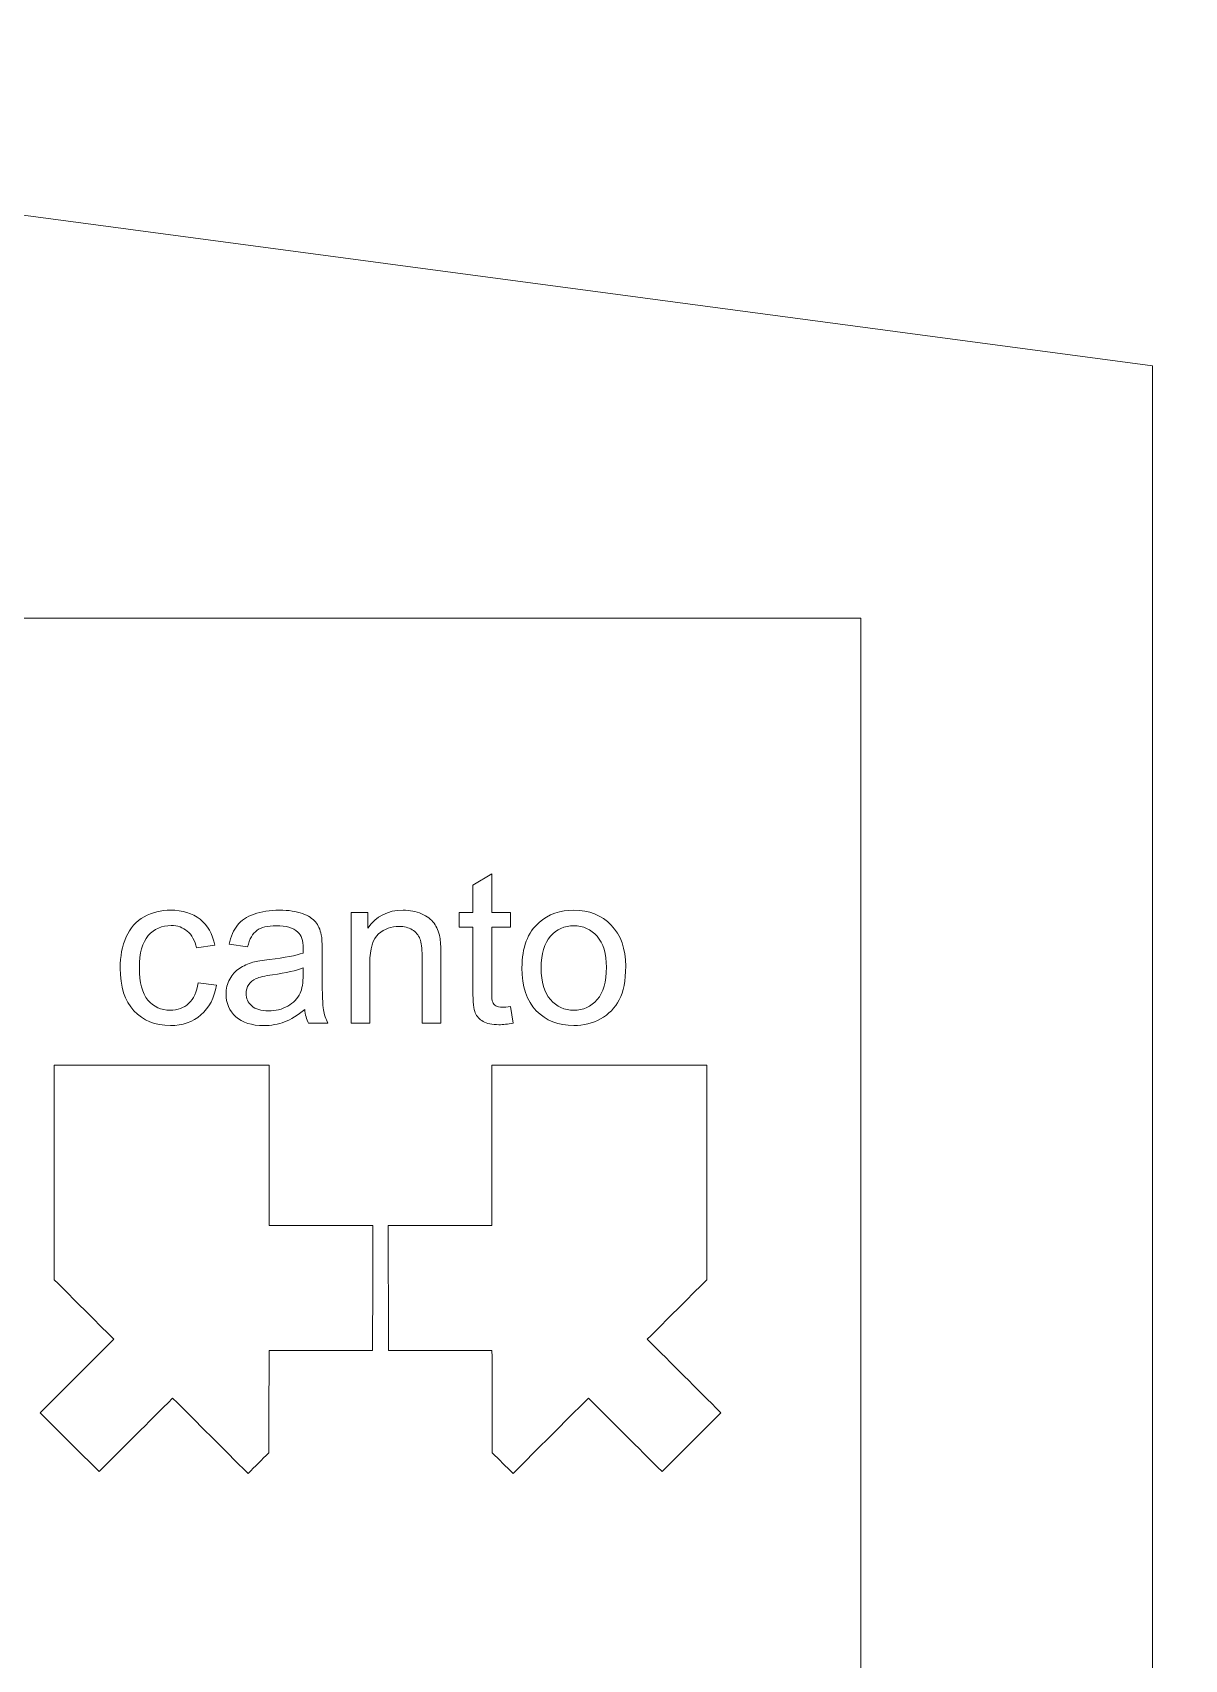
# Model space of a CAD drawing. Header units: centimetres. Extents: x -34.7 to 34.7, y -39.5 to 39.5.
# Drawn here: x -16.072 to -12.765, y -0.111 to 4.561 of the extents above; entities that cross this region are included whole.
import ezdxf

# ---------------------------------------------------------------- set-up
doc = ezdxf.new("R2010")
doc.units = ezdxf.units.CM
doc.header["$MEASUREMENT"] = 0
doc.layers.add('Camada 1', color=7, linetype='Continuous')

msp = doc.modelspace()

# ---------------------------------------------------------------- linework, layer by layer
at = {"layer": 'Camada 1', "color": 5, "lineweight": 9}
msp.add_open_spline([(-34.66849, -39.45036), (-34.66849, -39.45036), (-34.66849, 39.45036), (-34.66849, 39.45036), (-34.66849, 39.45036), (-34.66849, 39.45036), (34.66849, 39.45036), (34.66849, 39.45036), (34.66849, 39.45036), (34.66849, 39.45036), (34.66849, -39.45036), (34.66849, -39.45036), (34.66849, -39.45036), (34.66849, -39.45036), (-34.66849, -39.45036), (-34.66849, -39.45036)], degree=3, knots=[0, 0, 0, 0, 0.2, 0.2, 0.2, 0.2, 0.4, 0.4, 0.4, 0.4, 0.6, 0.6, 0.6, 0.6, 1, 1, 1, 1], dxfattribs=at)
at = {"layer": 'Camada 1', "color": 3, "lineweight": 9}
for points, knots in [([(-12.85682, -8.56695), (-12.85682, -8.56695), (-17.99996, -9.25308), (-17.99996, -9.25308), (-17.99996, -9.25308), (-17.99996, -9.25308), (-18.03947, -8.95684), (-18.03947, -8.95684), (-18.03947, -8.95684), (-18.03947, -8.95684), (-18.30342, -8.99206), (-18.30342, -8.99206), (-18.30342, -8.99206), (-18.30342, -8.99206), (-18.2639, -9.28828), (-18.2639, -9.28828), (-18.2639, -9.28828), (-18.2639, -9.28828), (-18.39587, -9.30589), (-18.39587, -9.30589), (-18.39587, -9.30589), (-18.39587, -9.30589), (-19.5913, -9.30568), (-19.5913, -9.30568), (-19.5913, -9.30568), (-19.5913, -9.30568), (-19.5913, -9.00683), (-19.5913, -9.00683), (-19.5913, -9.00683), (-19.5913, -9.00683), (-19.89015, -9.00683), (-19.89015, -9.00683), (-19.89015, -9.00683), (-19.89015, -9.00683), (-19.89014, -9.30568), (-19.89014, -9.30568), (-19.89014, -9.30568), (-19.89014, -9.30568), (-24.07413, -9.30568), (-24.07413, -9.30568), (-24.07413, -9.30568), (-24.07413, -9.30568), (-24.07413, -9.00683), (-24.07413, -9.00683), (-24.07413, -9.00683), (-24.07413, -9.00683), (-24.37298, -9.00683), (-24.37298, -9.00683), (-24.37298, -9.00683), (-24.37298, -9.00683), (-24.37297, -9.30568), (-24.37297, -9.30568), (-24.37297, -9.30568), (-24.37297, -9.30568), (-24.7316, -9.30565), (-24.7316, -9.30565), (-24.7316, -9.30565), (-24.7316, -9.30565), (-24.98298, -9.16841), (-24.98298, -9.16841), (-24.98298, -9.16841), (-24.98298, -9.16841), (-25.12266, -8.95114), (-25.12266, -8.95114), (-25.12266, -8.95114), (-25.12266, -8.95114), (-24.87127, -8.78953), (-24.87127, -8.78953), (-24.87127, -8.78953), (-24.87127, -8.78953), (-25.12984, -8.38731), (-25.12984, -8.38731), (-25.12984, -8.38731), (-25.12984, -8.38731), (-25.38122, -8.54892), (-25.38122, -8.54892), (-25.38122, -8.54892), (-25.38122, -8.54892), (-25.5209, -8.33166), (-25.5209, -8.33166), (-25.5209, -8.33166), (-25.5209, -8.33166), (-25.56834, -8.17005), (-25.56834, -8.17005), (-25.56834, -8.17005), (-25.56834, -8.17005), (-25.56834, -6.97464), (-25.56834, -6.97464), (-25.56834, -6.97464), (-25.56834, -6.97464), (-25.26951, -6.97464), (-25.26951, -6.97464), (-25.26951, -6.97464), (-25.26951, -6.97464), (-25.26951, -6.67578), (-25.26951, -6.67578), (-25.26951, -6.67578), (-25.26951, -6.67578), (-25.56834, -6.67578), (-25.56834, -6.67578), (-25.56834, -6.67578), (-25.56834, -6.67578), (-25.56834, -2.4813), (-25.56834, -2.4813), (-25.56834, -2.4813), (-25.56834, -2.4813), (-25.56834, 1.71319), (-25.56834, 1.71319), (-25.56834, 1.71319), (-25.56834, 1.71319), (-25.26951, 1.71319), (-25.26951, 1.71319), (-25.26951, 1.71319), (-25.26951, 1.71319), (-25.26951, 2.01205), (-25.26951, 2.01205), (-25.26951, 2.01205), (-25.26951, 2.01205), (-25.56834, 2.01205), (-25.56834, 2.01205), (-25.56834, 2.01205), (-25.56834, 2.01205), (-25.56834, 3.20746), (-25.56834, 3.20746), (-25.56834, 3.20746), (-25.56834, 3.20746), (-25.5209, 3.36907), (-25.5209, 3.36907), (-25.5209, 3.36907), (-25.5209, 3.36907), (-25.38122, 3.58633), (-25.38122, 3.58633), (-25.38122, 3.58633), (-25.38122, 3.58633), (-25.12984, 3.42472), (-25.12984, 3.42472), (-25.12984, 3.42472), (-25.12984, 3.42472), (-24.87127, 3.82694), (-24.87127, 3.82694), (-24.87127, 3.82694), (-24.87127, 3.82694), (-25.12266, 3.98855), (-25.12266, 3.98855), (-25.12266, 3.98855), (-25.12266, 3.98855), (-24.98298, 4.20582), (-24.98298, 4.20582), (-24.98298, 4.20582), (-24.98298, 4.20582), (-24.7316, 4.34306), (-24.7316, 4.34306), (-24.7316, 4.34306), (-24.7316, 4.34306), (-24.37297, 4.34309), (-24.37297, 4.34309), (-24.37297, 4.34309), (-24.37297, 4.34309), (-24.37298, 4.04425), (-24.37298, 4.04425), (-24.37298, 4.04425), (-24.37298, 4.04425), (-24.07413, 4.04425), (-24.07413, 4.04425), (-24.07413, 4.04425), (-24.07413, 4.04425), (-24.07413, 4.34309), (-24.07413, 4.34309), (-24.07413, 4.34309), (-24.07413, 4.34309), (-19.89014, 4.34309), (-19.89014, 4.34309), (-19.89014, 4.34309), (-19.89014, 4.34309), (-19.89015, 4.04425), (-19.89015, 4.04425), (-19.89015, 4.04425), (-19.89015, 4.04425), (-19.5913, 4.04425), (-19.5913, 4.04425), (-19.5913, 4.04425), (-19.5913, 4.04425), (-19.5913, 4.34309), (-19.5913, 4.34309), (-19.5913, 4.34309), (-19.5913, 4.34309), (-18.39587, 4.3433), (-18.39587, 4.3433), (-18.39587, 4.3433), (-18.39587, 4.3433), (-18.2639, 4.32569), (-18.2639, 4.32569), (-18.2639, 4.32569), (-18.2639, 4.32569), (-18.30342, 4.02947), (-18.30342, 4.02947), (-18.30342, 4.02947), (-18.30342, 4.02947), (-18.03947, 3.99425), (-18.03947, 3.99425), (-18.03947, 3.99425), (-18.03947, 3.99425), (-17.99996, 4.29049), (-17.99996, 4.29049), (-17.99996, 4.29049), (-17.99996, 4.29049), (-12.85682, 3.60435), (-12.85682, 3.60435), (-12.85682, 3.60435), (-12.85682, 3.60435), (-12.8568, -2.48129), (-12.8568, -2.48129), (-12.8568, -2.48129), (-12.8568, -2.48129), (-12.85682, -8.56695), (-12.85682, -8.56695)], [0, 0, 0, 0, 0.0181818, 0.0181818, 0.0181818, 0.0181818, 0.0363636, 0.0363636, 0.0363636, 0.0363636, 0.0545455, 0.0545455, 0.0545455, 0.0545455, 0.0727273, 0.0727273, 0.0727273, 0.0727273, 0.0909091, 0.0909091, 0.0909091, 0.0909091, 0.1090909, 0.1090909, 0.1090909, 0.1090909, 0.1272727, 0.1272727, 0.1272727, 0.1272727, 0.1454545, 0.1454545, 0.1454545, 0.1454545, 0.1636364, 0.1636364, 0.1636364, 0.1636364, 0.1818182, 0.1818182, 0.1818182, 0.1818182, 0.2, 0.2, 0.2, 0.2, 0.2181818, 0.2181818, 0.2181818, 0.2181818, 0.2363636, 0.2363636, 0.2363636, 0.2363636, 0.2545455, 0.2545455, 0.2545455, 0.2545455, 0.2727273, 0.2727273, 0.2727273, 0.2727273, 0.2909091, 0.2909091, 0.2909091, 0.2909091, 0.3090909, 0.3090909, 0.3090909, 0.3090909, 0.3272727, 0.3272727, 0.3272727, 0.3272727, 0.3454545, 0.3454545, 0.3454545, 0.3454545, 0.3636364, 0.3636364, 0.3636364, 0.3636364, 0.3818182, 0.3818182, 0.3818182, 0.3818182, 0.4, 0.4, 0.4, 0.4, 0.4181818, 0.4181818, 0.4181818, 0.4181818, 0.4363636, 0.4363636, 0.4363636, 0.4363636, 0.4545455, 0.4545455, 0.4545455, 0.4545455, 0.4727273, 0.4727273, 0.4727273, 0.4727273, 0.4909091, 0.4909091, 0.4909091, 0.4909091, 0.5090909, 0.5090909, 0.5090909, 0.5090909, 0.5272727, 0.5272727, 0.5272727, 0.5272727, 0.5454545, 0.5454545, 0.5454545, 0.5454545, 0.5636364, 0.5636364, 0.5636364, 0.5636364, 0.5818182, 0.5818182, 0.5818182, 0.5818182, 0.6, 0.6, 0.6, 0.6, 0.6181818, 0.6181818, 0.6181818, 0.6181818, 0.6363636, 0.6363636, 0.6363636, 0.6363636, 0.6545455, 0.6545455, 0.6545455, 0.6545455, 0.6727273, 0.6727273, 0.6727273, 0.6727273, 0.6909091, 0.6909091, 0.6909091, 0.6909091, 0.7090909, 0.7090909, 0.7090909, 0.7090909, 0.7272727, 0.7272727, 0.7272727, 0.7272727, 0.7454545, 0.7454545, 0.7454545, 0.7454545, 0.7636364, 0.7636364, 0.7636364, 0.7636364, 0.7818182, 0.7818182, 0.7818182, 0.7818182, 0.8, 0.8, 0.8, 0.8, 0.8181818, 0.8181818, 0.8181818, 0.8181818, 0.8363636, 0.8363636, 0.8363636, 0.8363636, 0.8545455, 0.8545455, 0.8545455, 0.8545455, 0.8727273, 0.8727273, 0.8727273, 0.8727273, 0.8909091, 0.8909091, 0.8909091, 0.8909091, 0.9090909, 0.9090909, 0.9090909, 0.9090909, 0.9272727, 0.9272727, 0.9272727, 0.9272727, 0.9454545, 0.9454545, 0.9454545, 0.9454545, 0.9636364, 0.9636364, 0.9636364, 0.9636364, 1, 1, 1, 1]), ([(-13.69359, -7.84179), (-13.69359, -7.84179), (-19.23397, -7.84184), (-19.23397, -7.84184), (-19.23397, -7.84184), (-19.23397, -7.84184), (-19.23412, -7.48317), (-19.23412, -7.48317), (-19.23412, -7.48317), (-19.23412, -7.48317), (-20.13066, -7.48317), (-20.13066, -7.48317), (-20.13066, -7.48317), (-20.13066, -7.48317), (-20.13067, -8.46895), (-20.13067, -8.46895), (-20.13067, -8.46895), (-20.13067, -8.46895), (-23.25875, -8.46895), (-23.25875, -8.46895), (-23.25875, -8.46895), (-23.25875, -8.46895), (-23.25875, -7.48317), (-23.25875, -7.48317), (-23.25875, -7.48317), (-23.25875, -7.48317), (-24.01157, -7.48317), (-24.01157, -7.48317), (-24.01157, -7.48317), (-24.01157, -7.48317), (-24.73155, -6.24481), (-24.73155, -6.24481), (-24.73155, -6.24481), (-24.73155, -6.24481), (-24.73155, -2.4813), (-24.73155, -2.4813), (-24.73155, -2.4813), (-24.73155, -2.4813), (-24.73155, 1.28223), (-24.73155, 1.28223), (-24.73155, 1.28223), (-24.73155, 1.28223), (-24.01157, 2.52058), (-24.01157, 2.52058), (-24.01157, 2.52058), (-24.01157, 2.52058), (-23.25875, 2.52058), (-23.25875, 2.52058), (-23.25875, 2.52058), (-23.25875, 2.52058), (-23.25875, 3.50637), (-23.25875, 3.50637), (-23.25875, 3.50637), (-23.25875, 3.50637), (-20.13067, 3.50637), (-20.13067, 3.50637), (-20.13067, 3.50637), (-20.13067, 3.50637), (-20.13066, 2.52058), (-20.13066, 2.52058), (-20.13066, 2.52058), (-20.13066, 2.52058), (-19.23412, 2.52058), (-19.23412, 2.52058), (-19.23412, 2.52058), (-19.23412, 2.52058), (-19.23397, 2.87926), (-19.23397, 2.87926), (-19.23397, 2.87926), (-19.23397, 2.87926), (-13.69359, 2.8792), (-13.69359, 2.8792), (-13.69359, 2.8792), (-13.69359, 2.8792), (-13.69359, -2.48129), (-13.69359, -2.48129), (-13.69359, -2.48129), (-13.69359, -2.48129), (-13.69359, -7.84179), (-13.69359, -7.84179)], [0, 0, 0, 0, 0.047619, 0.047619, 0.047619, 0.047619, 0.0952381, 0.0952381, 0.0952381, 0.0952381, 0.1428571, 0.1428571, 0.1428571, 0.1428571, 0.1904762, 0.1904762, 0.1904762, 0.1904762, 0.2380952, 0.2380952, 0.2380952, 0.2380952, 0.2857143, 0.2857143, 0.2857143, 0.2857143, 0.3333333, 0.3333333, 0.3333333, 0.3333333, 0.3809524, 0.3809524, 0.3809524, 0.3809524, 0.4285714, 0.4285714, 0.4285714, 0.4285714, 0.4761905, 0.4761905, 0.4761905, 0.4761905, 0.5238095, 0.5238095, 0.5238095, 0.5238095, 0.5714286, 0.5714286, 0.5714286, 0.5714286, 0.6190476, 0.6190476, 0.6190476, 0.6190476, 0.6666667, 0.6666667, 0.6666667, 0.6666667, 0.7142857, 0.7142857, 0.7142857, 0.7142857, 0.7619048, 0.7619048, 0.7619048, 0.7619048, 0.8095238, 0.8095238, 0.8095238, 0.8095238, 0.8571429, 0.8571429, 0.8571429, 0.8571429, 0.9047619, 0.9047619, 0.9047619, 0.9047619, 1, 1, 1, 1])]:
    msp.add_open_spline(points, degree=3, knots=knots, dxfattribs=at)
at = {"layer": 'Camada 1', "color": 1, "lineweight": 9}
for points, knots in [([(-14.69233, 1.71639), (-14.70744, 1.71322), (-14.72102, 1.71159), (-14.73285, 1.71159), (-14.73285, 1.71159), (-14.75235, 1.71159), (-14.76746, 1.71465), (-14.7783, 1.72087), (-14.7783, 1.72087), (-14.78901, 1.7271), (-14.79656, 1.73517), (-14.80096, 1.74528), (-14.80096, 1.74528), (-14.80535, 1.75538), (-14.80749, 1.77663), (-14.80749, 1.80899), (-14.80749, 1.80899), (-14.80749, 1.80899), (-14.80749, 1.99216), (-14.80749, 1.99216), (-14.80749, 1.99216), (-14.80749, 1.99216), (-14.8473, 1.99216), (-14.8473, 1.99216), (-14.8473, 1.99216), (-14.8473, 1.99216), (-14.8473, 2.03381), (-14.8473, 2.03381), (-14.8473, 2.03381), (-14.8473, 2.03381), (-14.80749, 2.03381), (-14.80749, 2.03381), (-14.80749, 2.03381), (-14.80749, 2.03381), (-14.80749, 2.11242), (-14.80749, 2.11242), (-14.80749, 2.11242), (-14.80749, 2.11242), (-14.75358, 2.1448), (-14.75358, 2.1448), (-14.75358, 2.1448), (-14.75358, 2.1448), (-14.75358, 2.03381), (-14.75358, 2.03381), (-14.75358, 2.03381), (-14.75358, 2.03381), (-14.69968, 2.03381), (-14.69968, 2.03381), (-14.69968, 2.03381), (-14.69968, 2.03381), (-14.69968, 1.99216), (-14.69968, 1.99216), (-14.69968, 1.99216), (-14.69968, 1.99216), (-14.75358, 1.99216), (-14.75358, 1.99216), (-14.75358, 1.99216), (-14.75358, 1.99216), (-14.75358, 1.80593), (-14.75358, 1.80593), (-14.75358, 1.80593), (-14.75358, 1.79051), (-14.75266, 1.78061), (-14.75073, 1.77621), (-14.75073, 1.77621), (-14.74888, 1.77183), (-14.74582, 1.76836), (-14.74153, 1.7657), (-14.74153, 1.7657), (-14.73724, 1.76315), (-14.73112, 1.76182), (-14.72316, 1.76182), (-14.72316, 1.76182), (-14.71724, 1.76182), (-14.70938, 1.76254), (-14.69968, 1.76397), (-14.69968, 1.76397), (-14.69968, 1.76397), (-14.69233, 1.71639), (-14.69233, 1.71639)], [0, 0, 0, 0, 0.047619, 0.047619, 0.047619, 0.047619, 0.0952381, 0.0952381, 0.0952381, 0.0952381, 0.1428571, 0.1428571, 0.1428571, 0.1428571, 0.1904762, 0.1904762, 0.1904762, 0.1904762, 0.2380952, 0.2380952, 0.2380952, 0.2380952, 0.2857143, 0.2857143, 0.2857143, 0.2857143, 0.3333333, 0.3333333, 0.3333333, 0.3333333, 0.3809524, 0.3809524, 0.3809524, 0.3809524, 0.4285714, 0.4285714, 0.4285714, 0.4285714, 0.4761905, 0.4761905, 0.4761905, 0.4761905, 0.5238095, 0.5238095, 0.5238095, 0.5238095, 0.5714286, 0.5714286, 0.5714286, 0.5714286, 0.6190476, 0.6190476, 0.6190476, 0.6190476, 0.6666667, 0.6666667, 0.6666667, 0.6666667, 0.7142857, 0.7142857, 0.7142857, 0.7142857, 0.7619048, 0.7619048, 0.7619048, 0.7619048, 0.8095238, 0.8095238, 0.8095238, 0.8095238, 0.8571429, 0.8571429, 0.8571429, 0.8571429, 0.9047619, 0.9047619, 0.9047619, 0.9047619, 1, 1, 1, 1]), ([(-15.54405, 1.82491), (-15.54986, 1.78867), (-15.56457, 1.76039), (-15.58835, 1.73987), (-15.58835, 1.73987), (-15.61215, 1.71934), (-15.64144, 1.70913), (-15.67606, 1.70913), (-15.67606, 1.70913), (-15.71945, 1.70913), (-15.75437, 1.72332), (-15.78072, 1.75171), (-15.78072, 1.75171), (-15.80716, 1.7801), (-15.82032, 1.82073), (-15.82032, 1.87362), (-15.82032, 1.87362), (-15.82032, 1.90793), (-15.81461, 1.93784), (-15.80327, 1.96356), (-15.80327, 1.96356), (-15.79194, 1.98919), (-15.77469, 2.00849), (-15.7514, 2.02126), (-15.7514, 2.02126), (-15.72824, 2.03412), (-15.70301, 2.04055), (-15.67565, 2.04055), (-15.67565, 2.04055), (-15.64124, 2.04055), (-15.61297, 2.03187), (-15.59112, 2.01441), (-15.59112, 2.01441), (-15.56917, 1.99695), (-15.55507, 1.97215), (-15.54895, 1.94009), (-15.54895, 1.94009), (-15.54895, 1.94009), (-15.60101, 1.93212), (-15.60101, 1.93212), (-15.60101, 1.93212), (-15.60602, 1.95347), (-15.6148, 1.96949), (-15.62756, 1.98031), (-15.62756, 1.98031), (-15.64022, 1.99104), (-15.65554, 1.99644), (-15.67351, 1.99644), (-15.67351, 1.99644), (-15.70066, 1.99644), (-15.72272, 1.98675), (-15.73977, 1.96734), (-15.73977, 1.96734), (-15.75672, 1.94785), (-15.76519, 1.91722), (-15.76519, 1.87515), (-15.76519, 1.87515), (-15.76519, 1.83247), (-15.75702, 1.80153), (-15.74069, 1.78223), (-15.74069, 1.78223), (-15.72426, 1.76294), (-15.70292, 1.75324), (-15.67668, 1.75324), (-15.67668, 1.75324), (-15.65543, 1.75324), (-15.63777, 1.75968), (-15.62368, 1.77265), (-15.62368, 1.77265), (-15.60949, 1.78551), (-15.60051, 1.80542), (-15.59674, 1.83227), (-15.59674, 1.83227), (-15.59674, 1.83227), (-15.54405, 1.82491), (-15.54405, 1.82491)], [0, 0, 0, 0, 0.05, 0.05, 0.05, 0.05, 0.1, 0.1, 0.1, 0.1, 0.15, 0.15, 0.15, 0.15, 0.2, 0.2, 0.2, 0.2, 0.25, 0.25, 0.25, 0.25, 0.3, 0.3, 0.3, 0.3, 0.35, 0.35, 0.35, 0.35, 0.4, 0.4, 0.4, 0.4, 0.45, 0.45, 0.45, 0.45, 0.5, 0.5, 0.5, 0.5, 0.55, 0.55, 0.55, 0.55, 0.6, 0.6, 0.6, 0.6, 0.65, 0.65, 0.65, 0.65, 0.7, 0.7, 0.7, 0.7, 0.75, 0.75, 0.75, 0.75, 0.8, 0.8, 0.8, 0.8, 0.85, 0.85, 0.85, 0.85, 0.9, 0.9, 0.9, 0.9, 1, 1, 1, 1]), ([(-15.34822, 1.71965), (-15.36669, 1.71262), (-15.3865, 1.70913), (-15.40774, 1.70913), (-15.40774, 1.70913), (-15.44265, 1.70913), (-15.46951, 1.71761), (-15.48829, 1.73465), (-15.48829, 1.73465), (-15.50708, 1.7516), (-15.51647, 1.77335), (-15.51647, 1.7998), (-15.51647, 1.7998), (-15.51647, 1.81531), (-15.5129, 1.82951), (-15.50585, 1.84238), (-15.50585, 1.84238), (-15.49871, 1.85524), (-15.48941, 1.86545), (-15.47798, 1.87321), (-15.47798, 1.87321), (-15.46644, 1.88097), (-15.45357, 1.88689), (-15.43918, 1.89087), (-15.43918, 1.89087), (-15.42856, 1.89363), (-15.41254, 1.89629), (-15.3912, 1.89894), (-15.3912, 1.89894), (-15.3477, 1.90404), (-15.31555, 1.91027), (-15.29502, 1.91742), (-15.29502, 1.91742), (-15.29482, 1.92477), (-15.29471, 1.92947), (-15.29471, 1.93141), (-15.29471, 1.93141), (-15.29471, 1.95326), (-15.29981, 1.96867), (-15.31003, 1.97766), (-15.31003, 1.97766), (-15.32381, 1.98981), (-15.34433, 1.99583), (-15.3715, 1.99583), (-15.3715, 1.99583), (-15.39691, 1.99583), (-15.4157, 1.99134), (-15.42776, 1.98246), (-15.42776, 1.98246), (-15.4399, 1.97357), (-15.44879, 1.95785), (-15.4546, 1.93519), (-15.4546, 1.93519), (-15.4546, 1.93519), (-15.50729, 1.94254), (-15.50729, 1.94254), (-15.50729, 1.94254), (-15.50248, 1.9651), (-15.49463, 1.98337), (-15.48359, 1.99726), (-15.48359, 1.99726), (-15.47257, 2.01114), (-15.45665, 2.02176), (-15.43582, 2.02932), (-15.43582, 2.02932), (-15.4151, 2.03677), (-15.39089, 2.04055), (-15.36354, 2.04055), (-15.36354, 2.04055), (-15.33637, 2.04055), (-15.31422, 2.03738), (-15.29716, 2.03095), (-15.29716, 2.03095), (-15.28022, 2.02452), (-15.26766, 2.01656), (-15.2597, 2.00685), (-15.2597, 2.00685), (-15.25174, 1.99715), (-15.24612, 1.9849), (-15.24285, 1.97011), (-15.24285, 1.97011), (-15.24112, 1.96091), (-15.24019, 1.94438), (-15.24019, 1.92059), (-15.24019, 1.92059), (-15.24019, 1.92059), (-15.24019, 1.84911), (-15.24019, 1.84911), (-15.24019, 1.84911), (-15.24019, 1.79918), (-15.23908, 1.76764), (-15.23683, 1.75426), (-15.23683, 1.75426), (-15.23467, 1.74089), (-15.23019, 1.72813), (-15.22365, 1.71588), (-15.22365, 1.71588), (-15.22365, 1.71588), (-15.28001, 1.71588), (-15.28001, 1.71588), (-15.28001, 1.71588), (-15.28543, 1.72721), (-15.28889, 1.74048), (-15.29043, 1.7557), (-15.29043, 1.7557), (-15.31044, 1.73865), (-15.32973, 1.72669), (-15.34822, 1.71965)], [0, 0, 0, 0, 0.0357143, 0.0357143, 0.0357143, 0.0357143, 0.0714286, 0.0714286, 0.0714286, 0.0714286, 0.1071429, 0.1071429, 0.1071429, 0.1071429, 0.1428571, 0.1428571, 0.1428571, 0.1428571, 0.1785714, 0.1785714, 0.1785714, 0.1785714, 0.2142857, 0.2142857, 0.2142857, 0.2142857, 0.25, 0.25, 0.25, 0.25, 0.2857143, 0.2857143, 0.2857143, 0.2857143, 0.3214286, 0.3214286, 0.3214286, 0.3214286, 0.3571429, 0.3571429, 0.3571429, 0.3571429, 0.3928571, 0.3928571, 0.3928571, 0.3928571, 0.4285714, 0.4285714, 0.4285714, 0.4285714, 0.4642857, 0.4642857, 0.4642857, 0.4642857, 0.5, 0.5, 0.5, 0.5, 0.5357143, 0.5357143, 0.5357143, 0.5357143, 0.5714286, 0.5714286, 0.5714286, 0.5714286, 0.6071429, 0.6071429, 0.6071429, 0.6071429, 0.6428571, 0.6428571, 0.6428571, 0.6428571, 0.6785714, 0.6785714, 0.6785714, 0.6785714, 0.7142857, 0.7142857, 0.7142857, 0.7142857, 0.75, 0.75, 0.75, 0.75, 0.7857143, 0.7857143, 0.7857143, 0.7857143, 0.8214286, 0.8214286, 0.8214286, 0.8214286, 0.8571429, 0.8571429, 0.8571429, 0.8571429, 0.8928571, 0.8928571, 0.8928571, 0.8928571, 0.9285714, 0.9285714, 0.9285714, 0.9285714, 1, 1, 1, 1]), ([(-15.15738, 2.03381), (-15.15738, 2.03381), (-15.109, 2.03381), (-15.109, 2.03381), (-15.109, 2.03381), (-15.109, 2.03381), (-15.109, 1.98868), (-15.109, 1.98868), (-15.109, 1.98868), (-15.08572, 2.02329), (-15.05202, 2.04055), (-15.00801, 2.04055), (-15.00801, 2.04055), (-14.98883, 2.04055), (-14.97127, 2.03707), (-14.95524, 2.03023), (-14.95524, 2.03023), (-14.9392, 2.0234), (-14.92715, 2.01431), (-14.91919, 2.00318), (-14.91919, 2.00318), (-14.91123, 1.99205), (-14.90561, 1.97879), (-14.90245, 1.96347), (-14.90245, 1.96347), (-14.90051, 1.95347), (-14.89949, 1.93599), (-14.89949, 1.91108), (-14.89949, 1.91108), (-14.89949, 1.91108), (-14.89949, 1.71588), (-14.89949, 1.71588), (-14.89949, 1.71588), (-14.89949, 1.71588), (-14.9534, 1.71588), (-14.9534, 1.71588), (-14.9534, 1.71588), (-14.9534, 1.71588), (-14.9534, 1.90905), (-14.9534, 1.90905), (-14.9534, 1.90905), (-14.9534, 1.931), (-14.95543, 1.94744), (-14.95962, 1.95825), (-14.95962, 1.95825), (-14.9638, 1.96908), (-14.97127, 1.97776), (-14.98188, 1.98429), (-14.98188, 1.98429), (-14.9925, 1.99073), (-15.00506, 1.99399), (-15.01934, 1.99399), (-15.01934, 1.99399), (-15.04222, 1.99399), (-15.06193, 1.98675), (-15.07857, 1.97215), (-15.07857, 1.97215), (-15.09521, 1.95764), (-15.10348, 1.92997), (-15.10348, 1.88934), (-15.10348, 1.88934), (-15.10348, 1.88934), (-15.10348, 1.71588), (-15.10348, 1.71588), (-15.10348, 1.71588), (-15.10348, 1.71588), (-15.15738, 1.71588), (-15.15738, 1.71588), (-15.15738, 1.71588), (-15.15738, 1.71588), (-15.15738, 2.03381), (-15.15738, 2.03381)], [0, 0, 0, 0, 0.0526316, 0.0526316, 0.0526316, 0.0526316, 0.1052632, 0.1052632, 0.1052632, 0.1052632, 0.1578947, 0.1578947, 0.1578947, 0.1578947, 0.2105263, 0.2105263, 0.2105263, 0.2105263, 0.2631579, 0.2631579, 0.2631579, 0.2631579, 0.3157895, 0.3157895, 0.3157895, 0.3157895, 0.3684211, 0.3684211, 0.3684211, 0.3684211, 0.4210526, 0.4210526, 0.4210526, 0.4210526, 0.4736842, 0.4736842, 0.4736842, 0.4736842, 0.5263158, 0.5263158, 0.5263158, 0.5263158, 0.5789474, 0.5789474, 0.5789474, 0.5789474, 0.6315789, 0.6315789, 0.6315789, 0.6315789, 0.6842105, 0.6842105, 0.6842105, 0.6842105, 0.7368421, 0.7368421, 0.7368421, 0.7368421, 0.7894737, 0.7894737, 0.7894737, 0.7894737, 0.8421053, 0.8421053, 0.8421053, 0.8421053, 0.8947368, 0.8947368, 0.8947368, 0.8947368, 1, 1, 1, 1]), ([(-14.61759, 2.00532), (-14.59033, 2.02881), (-14.55694, 2.04055), (-14.51763, 2.04055), (-14.51763, 2.04055), (-14.47403, 2.04055), (-14.43831, 2.02625), (-14.41053, 1.99767), (-14.41053, 1.99767), (-14.38285, 1.96918), (-14.36898, 1.92967), (-14.36898, 1.87934), (-14.36898, 1.87934), (-14.36898, 1.83849), (-14.3751, 1.80644), (-14.38735, 1.78306), (-14.38735, 1.78306), (-14.39961, 1.75968), (-14.41748, 1.74151), (-14.44096, 1.72854), (-14.44096, 1.72854), (-14.46434, 1.71557), (-14.48996, 1.70913), (-14.51763, 1.70913), (-14.51763, 1.70913), (-14.56215, 1.70913), (-14.59809, 1.72332), (-14.62555, 1.75181), (-14.62555, 1.75181), (-14.65302, 1.7803), (-14.66669, 1.82134), (-14.66669, 1.87485), (-14.66669, 1.87485), (-14.66669, 1.93355), (-14.65036, 1.97705), (-14.61759, 2.00532)], [0, 0, 0, 0, 0.1, 0.1, 0.1, 0.1, 0.2, 0.2, 0.2, 0.2, 0.3, 0.3, 0.3, 0.3, 0.4, 0.4, 0.4, 0.4, 0.5, 0.5, 0.5, 0.5, 0.6, 0.6, 0.6, 0.6, 0.7, 0.7, 0.7, 0.7, 0.8, 0.8, 0.8, 0.8, 1, 1, 1, 1]), ([(-14.58491, 1.78356), (-14.56705, 1.76335), (-14.54469, 1.75324), (-14.51763, 1.75324), (-14.51763, 1.75324), (-14.49088, 1.75324), (-14.46862, 1.76335), (-14.45076, 1.78367), (-14.45076, 1.78367), (-14.433, 1.80398), (-14.42411, 1.83492), (-14.42411, 1.87647), (-14.42411, 1.87647), (-14.42411, 1.91568), (-14.43309, 1.94539), (-14.45097, 1.96551), (-14.45097, 1.96551), (-14.46882, 1.98573), (-14.49108, 1.99583), (-14.51763, 1.99583), (-14.51763, 1.99583), (-14.54469, 1.99583), (-14.56705, 1.98582), (-14.58491, 1.96572), (-14.58491, 1.96572), (-14.60268, 1.94559), (-14.61156, 1.91528), (-14.61156, 1.87474), (-14.61156, 1.87474), (-14.61156, 1.8341), (-14.60268, 1.80368), (-14.58491, 1.78356)], [0, 0, 0, 0, 0.1111111, 0.1111111, 0.1111111, 0.1111111, 0.2222222, 0.2222222, 0.2222222, 0.2222222, 0.3333333, 0.3333333, 0.3333333, 0.3333333, 0.4444444, 0.4444444, 0.4444444, 0.4444444, 0.5555556, 0.5555556, 0.5555556, 0.5555556, 0.6666667, 0.6666667, 0.6666667, 0.6666667, 0.7777778, 0.7777778, 0.7777778, 0.7777778, 1, 1, 1, 1]), ([(-15.38293, 1.85493), (-15.40519, 1.85176), (-15.4209, 1.84819), (-15.4301, 1.84421), (-15.4301, 1.84421), (-15.43929, 1.84023), (-15.44633, 1.83442), (-15.45133, 1.82686), (-15.45133, 1.82686), (-15.45634, 1.8192), (-15.45888, 1.81073), (-15.45888, 1.80133), (-15.45888, 1.80133), (-15.45888, 1.78714), (-15.45348, 1.7752), (-15.44255, 1.7657), (-15.44255, 1.7657), (-15.43163, 1.7562), (-15.4157, 1.7514), (-15.39477, 1.7514), (-15.39477, 1.7514), (-15.37404, 1.7514), (-15.35556, 1.7559), (-15.33933, 1.76498), (-15.33933, 1.76498), (-15.3232, 1.77397), (-15.31126, 1.78632), (-15.3037, 1.80195), (-15.3037, 1.80195), (-15.29788, 1.8141), (-15.29502, 1.83197), (-15.29502, 1.85554), (-15.29502, 1.85554), (-15.29502, 1.85554), (-15.29471, 1.87515), (-15.29471, 1.87515), (-15.29471, 1.87515), (-15.31432, 1.86719), (-15.34372, 1.86044), (-15.38293, 1.85493)], [0, 0, 0, 0, 0.0909091, 0.0909091, 0.0909091, 0.0909091, 0.1818182, 0.1818182, 0.1818182, 0.1818182, 0.2727273, 0.2727273, 0.2727273, 0.2727273, 0.3636364, 0.3636364, 0.3636364, 0.3636364, 0.4545455, 0.4545455, 0.4545455, 0.4545455, 0.5454545, 0.5454545, 0.5454545, 0.5454545, 0.6363636, 0.6363636, 0.6363636, 0.6363636, 0.7272727, 0.7272727, 0.7272727, 0.7272727, 0.8181818, 0.8181818, 0.8181818, 0.8181818, 1, 1, 1, 1])]:
    msp.add_open_spline(points, degree=3, knots=knots, dxfattribs=at)
at = {"layer": 'Camada 1', "color": 2, "lineweight": 9}
for points in [[(-15.39275, 0.776), (-15.29373, 0.77599), (-15.1947, 0.77599), (-15.09569, 0.77598), (-15.09569, 0.77598), (-15.09535, 0.89551), (-15.095, 1.01507), (-15.09465, 1.1346), (-15.09465, 1.1346), (-15.19402, 1.1346), (-15.29337, 1.13462), (-15.39274, 1.13462), (-15.39274, 1.13462), (-15.39275, 1.28829), (-15.39275, 1.44199), (-15.39275, 1.59567), (-15.39275, 1.59567), (-15.5983, 1.59567), (-15.80387, 1.59567), (-16.00942, 1.59567), (-16.00942, 1.59567), (-16.00942, 1.39012), (-16.00942, 1.18455), (-16.00942, 0.979), (-16.00942, 0.979), (-15.9525, 0.92208), (-15.8956, 0.86519), (-15.8387, 0.80826), (-15.8387, 0.80826), (-15.90913, 0.73783), (-15.97957, 0.66739), (-16.05001, 0.59696), (-16.05001, 0.59696), (-15.99366, 0.5406), (-15.9373, 0.48425), (-15.88096, 0.42791), (-15.88096, 0.42791), (-15.81052, 0.49834), (-15.74007, 0.56878), (-15.66964, 0.63921), (-15.66964, 0.63921), (-15.59745, 0.56702), (-15.52526, 0.49485), (-15.45306, 0.42267), (-15.45306, 0.42267), (-15.43324, 0.44249), (-15.41341, 0.46233), (-15.39355, 0.48216), (-15.39355, 0.48216), (-15.3933, 0.58012), (-15.39301, 0.67806), (-15.39275, 0.776)], [(-14.75279, 0.776), (-14.85183, 0.77599), (-14.95085, 0.77599), (-15.04987, 0.77598), (-15.04987, 0.77598), (-15.0502, 0.89551), (-15.05056, 1.01507), (-15.0509, 1.1346), (-15.0509, 1.1346), (-14.95152, 1.1346), (-14.85219, 1.13462), (-14.75282, 1.13462), (-14.75282, 1.13462), (-14.75279, 1.28829), (-14.75279, 1.44199), (-14.75279, 1.59567), (-14.75279, 1.59567), (-14.54726, 1.59567), (-14.34168, 1.59567), (-14.13613, 1.59567), (-14.13613, 1.59567), (-14.13613, 1.39012), (-14.13613, 1.18455), (-14.13613, 0.979), (-14.13613, 0.979), (-14.19306, 0.92208), (-14.24996, 0.86519), (-14.30685, 0.80826), (-14.30685, 0.80826), (-14.23643, 0.73783), (-14.16599, 0.66739), (-14.09555, 0.59696), (-14.09555, 0.59696), (-14.1519, 0.5406), (-14.20826, 0.48425), (-14.2646, 0.42791), (-14.2646, 0.42791), (-14.33504, 0.49834), (-14.40549, 0.56878), (-14.47591, 0.63921), (-14.47591, 0.63921), (-14.54811, 0.56702), (-14.62029, 0.49485), (-14.69248, 0.42267), (-14.69248, 0.42267), (-14.71231, 0.44249), (-14.73215, 0.46233), (-14.75199, 0.48216), (-14.75199, 0.48216), (-14.75226, 0.58012), (-14.75254, 0.67806), (-14.75279, 0.776)]]:
    msp.add_open_spline(points, degree=3, knots=[0, 0, 0, 0, 0.0714286, 0.0714286, 0.0714286, 0.0714286, 0.1428571, 0.1428571, 0.1428571, 0.1428571, 0.2142857, 0.2142857, 0.2142857, 0.2142857, 0.2857143, 0.2857143, 0.2857143, 0.2857143, 0.3571429, 0.3571429, 0.3571429, 0.3571429, 0.4285714, 0.4285714, 0.4285714, 0.4285714, 0.5, 0.5, 0.5, 0.5, 0.5714286, 0.5714286, 0.5714286, 0.5714286, 0.6428571, 0.6428571, 0.6428571, 0.6428571, 0.7142857, 0.7142857, 0.7142857, 0.7142857, 0.7857143, 0.7857143, 0.7857143, 0.7857143, 0.8571429, 0.8571429, 0.8571429, 0.8571429, 1, 1, 1, 1], dxfattribs=at)

doc.saveas('drawing.dxf')
